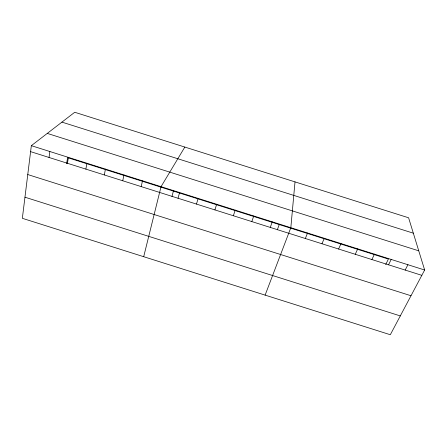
<?xml version="1.0" encoding="UTF-8"?>
<svg xmlns="http://www.w3.org/2000/svg" width="447" height="447" viewBox="0 0 447 447"><rect width="100%" height="100%" fill="white"/><g stroke="black" fill="none" stroke-linecap="round" stroke-linejoin="round"><path stroke-width="0.67" d="M295.009 181.89L290.829 227.707L265.121 295.121M31.34 145.666L22.35 218.315L390.315 334.73L424.65 270.016L408.597 217.784L74.727 112.27L31.34 145.666L424.65 270.016M49.025 157.467L49.863 151.522M66.631 163.663L67.581 157.629L388.404 259.064L385.716 264.551M67.452 163.289L68.385 157.378M85.88 169.117L86.914 163.233M104.313 174.945L105.442 169.095M122.741 180.772L123.97 174.95M141.174 186.6L142.504 180.811M143.694 256.707L161.037 186.673L184.834 147.069M171.983 196.479L173.386 191.087M178.051 198.261L179.577 192.528M196.49 204.089L198.11 198.39M214.929 209.922L216.65 204.251M233.373 215.75L235.195 210.112M251.817 221.583L253.734 215.979M270.267 227.417L272.279 221.841M277.33 229.786L279.258 224.556M305.346 238.508L307.553 232.993M321.985 243.766L324.276 238.279M338.619 249.029L341 243.565M355.259 254.287L357.729 248.856M371.898 259.551L374.457 254.142M388.538 264.814L391.186 259.433M405.183 270.072L407.915 264.725M61.932 122.12L413.33 233.183M47.27 133.402L418.755 250.834M30.603 151.639L421.828 275.335M27.764 174.553L410.994 295.746M24.965 197.205L400.294 315.923"/></g></svg>
